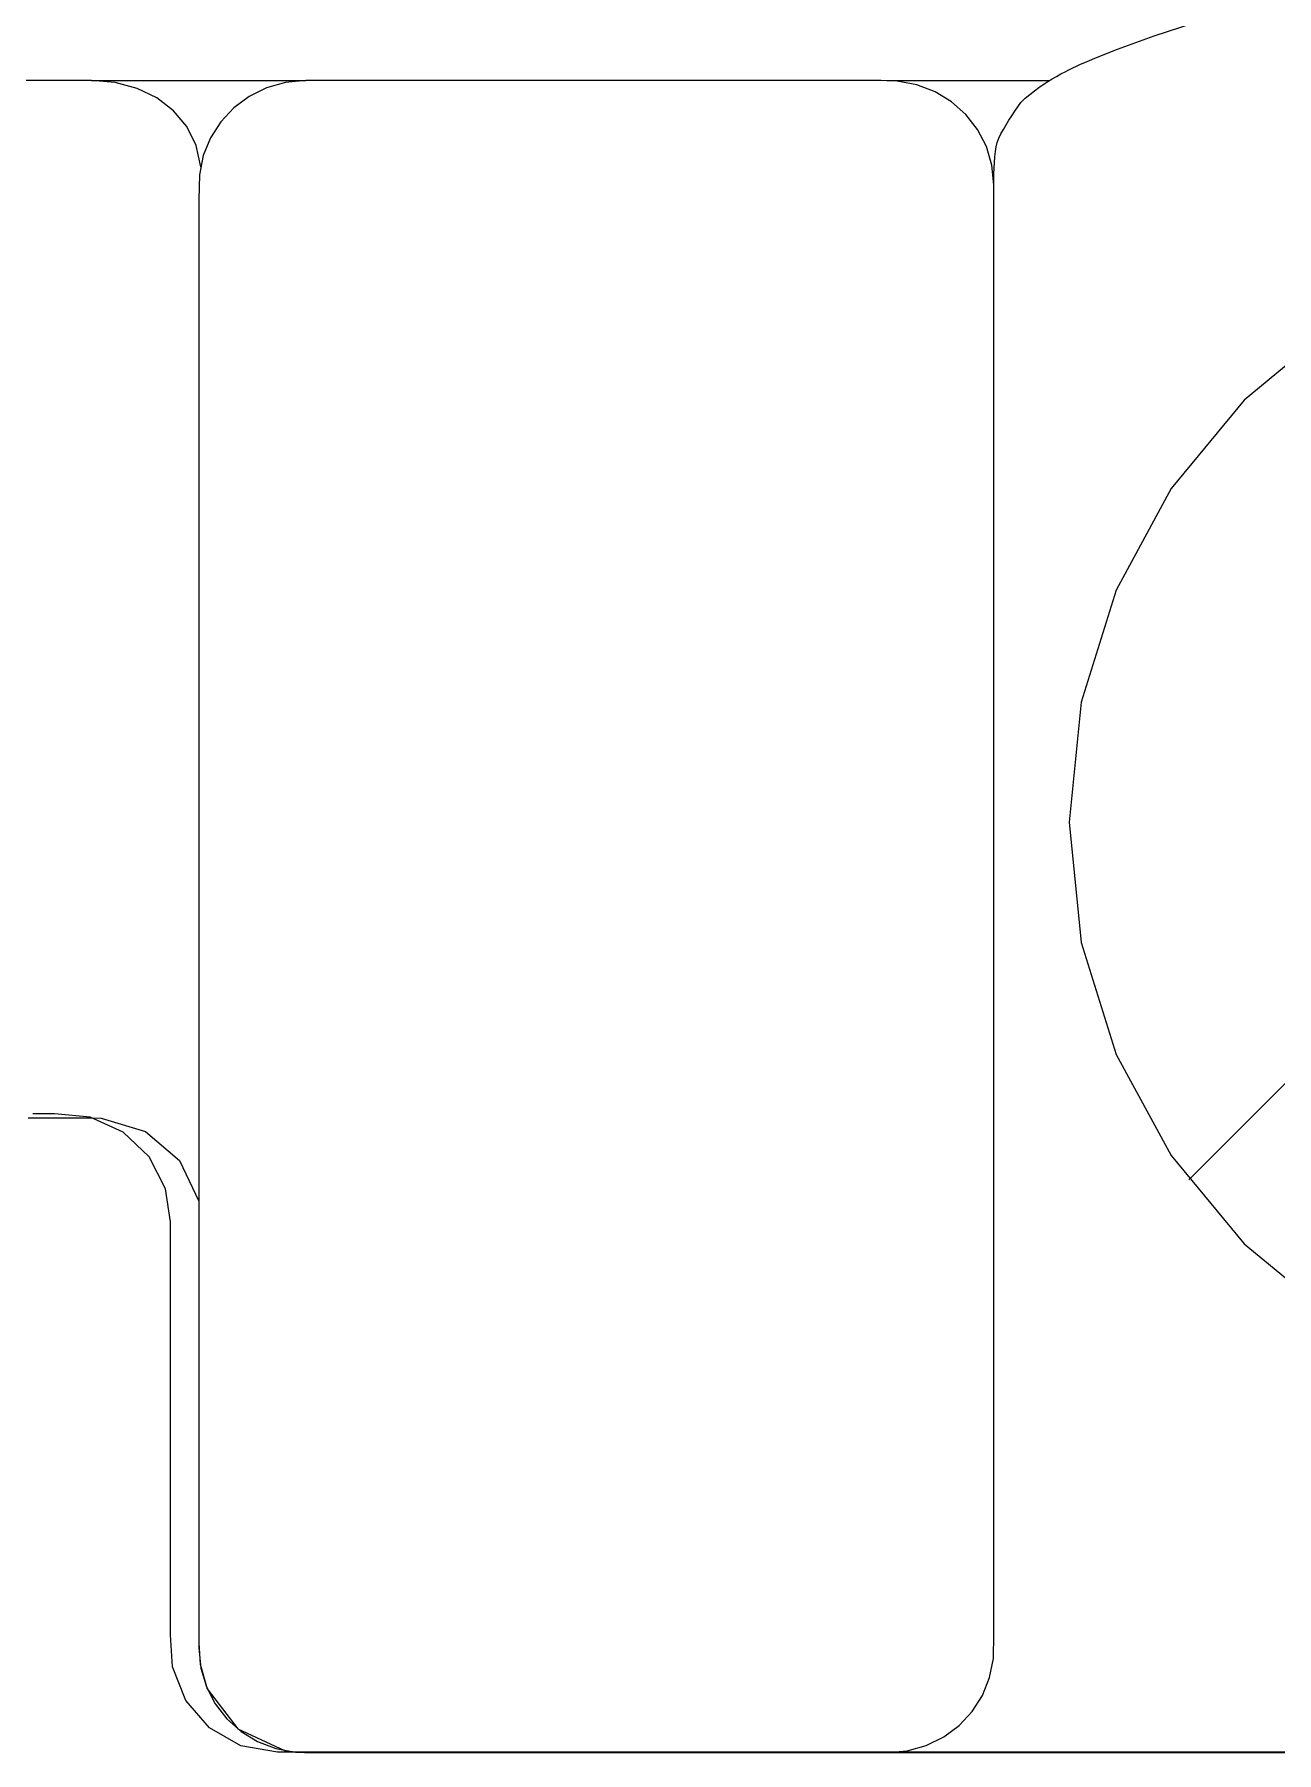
# Model space of a CAD drawing. Extents: x 1 to 47.7, y 0.2 to 35.
# Drawn here: x 26.7128 to 27.061, y 9.2211 to 9.7028 of the extents above; entities that cross this region are included whole.
import ezdxf

# ---------------------------------------------------------------- set-up
doc = ezdxf.new("R2010")
doc.units = 0
doc.header["$MEASUREMENT"] = 0
for name, color, linetype in [('7_1__EMPTY_IO_BOARD_POSITI', 7, 'CONTINUOUS'), ('7_2___8__INDEPENDENT_INPUT', 7, 'CONTINUOUS'), ('7_3___8__OPTOISO_INDEPENDE', 7, 'CONTINUOUS'), ('7_4___24__OPTOISO_INDEPEND', 7, 'CONTINUOUS'), ('7_5___8__INDEPENDENT_INPUT', 7, 'CONTINUOUS'), ('7_6____8__INDEPENDENT_INPU', 7, 'CONTINUOUS'), ('7_7____8__OPTOISO_INDEPEND', 7, 'CONTINUOUS'), ('7_8____8__OPTOISO_INDEPEND', 7, 'CONTINUOUS')]:
    doc.layers.add(name, color=color, linetype=linetype)

msp = doc.modelspace()

# ---------------------------------------------------------------- linework, layer by layer
at = {"layer": '7_1__EMPTY_IO_BOARD_POSITI'}
msp.add_lwpolyline([(27.08555, 9.2212), (27.03523, 9.2212), (26.98897, 9.2212), (26.94694, 9.2212), (26.90927, 9.2212), (26.87614, 9.2212), (26.84768, 9.2212), (26.82405, 9.2212), (26.80541, 9.2212), (26.7919, 9.2212), (26.78368, 9.2212), (26.78091, 9.2212), (26.77062, 9.22302), (26.76186, 9.22807), (26.75527, 9.23567), (26.75152, 9.24517), (26.75091, 9.25414), (26.75091, 9.26393), (26.75091, 9.2788), (26.75091, 9.31627), (26.75091, 9.33515), (26.75091, 9.35161), (26.75091, 9.36381), (26.75091, 9.36987), (26.74956, 9.37911), (26.74493, 9.38813), (26.73765, 9.39507), (26.72838, 9.39926), (26.71838, 9.40021), (26.71236, 9.40021)], dxfattribs=at)
at = {"layer": '7_2___8__INDEPENDENT_INPUT'}
for points in [[(26.98174, 9.6606), (26.98175, 9.6621), (26.98177, 9.66367), (26.98182, 9.66527), (26.9819, 9.66687), (26.98202, 9.66843), (26.98219, 9.66991), (26.98242, 9.67128), (26.98271, 9.67251), (26.98313, 9.67365), (26.98373, 9.67489), (26.98442, 9.67615), (26.98517, 9.67742), (26.98598, 9.67869), (26.98682, 9.67996), (26.98766, 9.68122), (26.98849, 9.68248), (26.98928, 9.68373), (26.99051, 9.68489), (26.99182, 9.68595), (26.9931, 9.68695), (26.99436, 9.68787), (26.9956, 9.68874), (26.99683, 9.68955), (26.99806, 9.69031), (26.99929, 9.69101), (27.00053, 9.69168), (27.0017, 9.69229), (27.00279, 9.69286), (27.00385, 9.69338), (27.00491, 9.69389), (27.00602, 9.6944), (27.00722, 9.69493), (27.00855, 9.69549), (27.01005, 9.69611), (27.01636, 9.69859), (27.02664, 9.7024), (27.03843, 9.70622)], [(26.75947, 9.66562), (26.7581, 9.67164), (26.75547, 9.67692), (26.75174, 9.68139), (26.74705, 9.68499), (26.74156, 9.68764), (26.73542, 9.68928), (26.72879, 9.68984), (26.72455, 9.68984), (26.71363, 9.68984), (26.69869, 9.68984), (26.68242, 9.68984), (26.66749, 9.68984), (26.65657, 9.68984), (26.65233, 9.68984)], [(26.72879, 9.68984), (26.74335, 9.68984)], [(26.74335, 9.68984), (26.7889, 9.68984)], [(26.95175, 9.68984), (26.9973, 9.68984)], [(27.07666, 9.6207), (27.05189, 9.60024), (27.03145, 9.57545), (27.01601, 9.54701), (27.00626, 9.51559), (27.00286, 9.48189), (27.00626, 9.4482), (27.01601, 9.41684), (27.03145, 9.38846), (27.05189, 9.36373), (27.07666, 9.34334)], [(27.03644, 9.38165), (27.27071, 9.61592)], [(26.71103, 9.39908), (26.72319, 9.39908), (26.72862, 9.39908), (26.7315, 9.39897), (26.74391, 9.39522), (26.75345, 9.38708), (26.7589, 9.37573), (26.7589, 9.37356), (26.7589, 9.3675), (26.7589, 9.3583), (26.7589, 9.34665), (26.7589, 9.29001), (26.7589, 9.27693), (26.7589, 9.26571), (26.7589, 9.25707), (26.7589, 9.25174), (26.75924, 9.24587), (26.76125, 9.23894), (26.76982, 9.22776), (26.78285, 9.22168), (26.78659, 9.22118), (26.78851, 9.22109), (26.79093, 9.22109), (26.7957, 9.22109), (26.80319, 9.22109), (26.81335, 9.22109), (26.82613, 9.22109), (26.84148, 9.22109), (26.85932, 9.22109), (26.87962, 9.22109), (26.90231, 9.22109), (26.92734, 9.22109), (26.95465, 9.22109), (26.98419, 9.22109), (27.0159, 9.22109), (27.04973, 9.22109), (27.08561, 9.22109)]]:
    msp.add_lwpolyline(points, dxfattribs=at)
msp.add_lwpolyline([(26.98174, 9.6606), (26.9812, 9.66616), (26.97965, 9.67137), (26.97718, 9.67612), (26.97389, 9.68033), (26.9699, 9.68389), (26.96529, 9.6867), (26.96017, 9.68867), (26.95464, 9.68971), (26.95013, 9.68984), (26.93833, 9.68984), (26.91778, 9.68984), (26.89166, 9.68984), (26.86315, 9.68984), (26.83544, 9.68984), (26.8117, 9.68984), (26.79513, 9.68984), (26.7889, 9.68984), (26.7832, 9.68931), (26.77786, 9.6878), (26.77298, 9.68539), (26.76867, 9.68219), (26.76501, 9.6783), (26.76212, 9.67381), (26.76009, 9.66881), (26.75903, 9.66342), (26.7589, 9.65651), (26.7589, 9.62678), (26.7589, 9.575), (26.7589, 9.5092), (26.7589, 9.43739), (26.7589, 9.36757), (26.7589, 9.30778), (26.7589, 9.26603), (26.7589, 9.25033), (26.75944, 9.24477), (26.76099, 9.23956), (26.76346, 9.23481), (26.76675, 9.2306), (26.77075, 9.22704), (26.77536, 9.22423), (26.78048, 9.22226), (26.78601, 9.22122), (26.79052, 9.22109), (26.80232, 9.22109), (26.82287, 9.22109), (26.849, 9.22109), (26.8775, 9.22109), (26.90521, 9.22109), (26.92895, 9.22109), (26.94552, 9.22109), (26.95175, 9.22109), (26.95745, 9.22162), (26.96279, 9.22313), (26.96767, 9.22554), (26.97198, 9.22874), (26.97563, 9.23263), (26.97852, 9.23712), (26.98054, 9.24212), (26.98161, 9.24751), (26.98174, 9.25442), (26.98174, 9.28415), (26.98174, 9.33593), (26.98174, 9.40173), (26.98174, 9.47354), (26.98174, 9.54335), (26.98174, 9.60315), (26.98174, 9.6449)], close=True, dxfattribs=at)
at = {"layer": '7_3___8__OPTOISO_INDEPENDE'}
for points in [[(26.98174, 9.6606), (26.98175, 9.6621), (26.98177, 9.66367), (26.98182, 9.66527), (26.9819, 9.66687), (26.98202, 9.66843), (26.98219, 9.66991), (26.98242, 9.67128), (26.98271, 9.67251), (26.98313, 9.67365), (26.98373, 9.67489), (26.98442, 9.67615), (26.98517, 9.67742), (26.98598, 9.67869), (26.98682, 9.67996), (26.98766, 9.68122), (26.98849, 9.68248), (26.98928, 9.68373), (26.99051, 9.68489), (26.99182, 9.68595), (26.9931, 9.68695), (26.99436, 9.68787), (26.9956, 9.68874), (26.99683, 9.68955), (26.99806, 9.69031), (26.99929, 9.69101), (27.00053, 9.69168), (27.0017, 9.69229), (27.00279, 9.69286), (27.00385, 9.69338), (27.00491, 9.69389), (27.00602, 9.6944), (27.00722, 9.69493), (27.00855, 9.69549), (27.01005, 9.69611), (27.01636, 9.69859), (27.02664, 9.7024), (27.03843, 9.70622)], [(26.75947, 9.66562), (26.7581, 9.67164), (26.75547, 9.67692), (26.75174, 9.68139), (26.74705, 9.68499), (26.74156, 9.68764), (26.73542, 9.68928), (26.72879, 9.68984), (26.72455, 9.68984), (26.71363, 9.68984), (26.69869, 9.68984), (26.68242, 9.68984), (26.66749, 9.68984), (26.65657, 9.68984), (26.65233, 9.68984)], [(26.72879, 9.68984), (26.74335, 9.68984)], [(26.74335, 9.68984), (26.7889, 9.68984)], [(26.95175, 9.68984), (26.9973, 9.68984)], [(27.07666, 9.6207), (27.05189, 9.60024), (27.03145, 9.57545), (27.01601, 9.54701), (27.00626, 9.51559), (27.00286, 9.48189), (27.00626, 9.4482), (27.01601, 9.41684), (27.03145, 9.38846), (27.05189, 9.36373), (27.07666, 9.34334)], [(27.03644, 9.38165), (27.27071, 9.61592)], [(26.71103, 9.39908), (26.72319, 9.39908), (26.72862, 9.39908), (26.7315, 9.39897), (26.74391, 9.39522), (26.75345, 9.38708), (26.7589, 9.37573), (26.7589, 9.37356), (26.7589, 9.3675), (26.7589, 9.3583), (26.7589, 9.34665), (26.7589, 9.29001), (26.7589, 9.27693), (26.7589, 9.26571), (26.7589, 9.25707), (26.7589, 9.25174), (26.75924, 9.24587), (26.76125, 9.23894), (26.76982, 9.22776), (26.78285, 9.22168), (26.78659, 9.22118), (26.78851, 9.22109), (26.79093, 9.22109), (26.7957, 9.22109), (26.80319, 9.22109), (26.81335, 9.22109), (26.82613, 9.22109), (26.84148, 9.22109), (26.85932, 9.22109), (26.87962, 9.22109), (26.90231, 9.22109), (26.92734, 9.22109), (26.95465, 9.22109), (26.98419, 9.22109), (27.0159, 9.22109), (27.04973, 9.22109), (27.08561, 9.22109)]]:
    msp.add_lwpolyline(points, dxfattribs=at)
msp.add_lwpolyline([(26.98174, 9.6606), (26.9812, 9.66616), (26.97965, 9.67137), (26.97718, 9.67612), (26.97389, 9.68033), (26.9699, 9.68389), (26.96529, 9.6867), (26.96017, 9.68867), (26.95464, 9.68971), (26.95013, 9.68984), (26.93833, 9.68984), (26.91778, 9.68984), (26.89166, 9.68984), (26.86315, 9.68984), (26.83544, 9.68984), (26.8117, 9.68984), (26.79513, 9.68984), (26.7889, 9.68984), (26.7832, 9.68931), (26.77786, 9.6878), (26.77298, 9.68539), (26.76867, 9.68219), (26.76501, 9.6783), (26.76212, 9.67381), (26.76009, 9.66881), (26.75903, 9.66342), (26.7589, 9.65651), (26.7589, 9.62678), (26.7589, 9.575), (26.7589, 9.5092), (26.7589, 9.43739), (26.7589, 9.36757), (26.7589, 9.30778), (26.7589, 9.26603), (26.7589, 9.25033), (26.75944, 9.24477), (26.76099, 9.23956), (26.76346, 9.23481), (26.76675, 9.2306), (26.77075, 9.22704), (26.77536, 9.22423), (26.78048, 9.22226), (26.78601, 9.22122), (26.79052, 9.22109), (26.80232, 9.22109), (26.82287, 9.22109), (26.849, 9.22109), (26.8775, 9.22109), (26.90521, 9.22109), (26.92895, 9.22109), (26.94552, 9.22109), (26.95175, 9.22109), (26.95745, 9.22162), (26.96279, 9.22313), (26.96767, 9.22554), (26.97198, 9.22874), (26.97563, 9.23263), (26.97852, 9.23712), (26.98054, 9.24212), (26.98161, 9.24751), (26.98174, 9.25442), (26.98174, 9.28415), (26.98174, 9.33593), (26.98174, 9.40173), (26.98174, 9.47354), (26.98174, 9.54335), (26.98174, 9.60315), (26.98174, 9.6449)], close=True, dxfattribs=at)
at = {"layer": '7_4___24__OPTOISO_INDEPEND'}
for points in [[(26.98174, 9.6606), (26.98175, 9.6621), (26.98177, 9.66367), (26.98182, 9.66527), (26.9819, 9.66687), (26.98202, 9.66843), (26.98219, 9.66991), (26.98242, 9.67128), (26.98271, 9.67251), (26.98313, 9.67365), (26.98373, 9.67489), (26.98442, 9.67615), (26.98517, 9.67742), (26.98598, 9.67869), (26.98682, 9.67996), (26.98766, 9.68122), (26.98849, 9.68248), (26.98928, 9.68373), (26.99051, 9.68489), (26.99182, 9.68595), (26.9931, 9.68695), (26.99436, 9.68787), (26.9956, 9.68874), (26.99683, 9.68955), (26.99806, 9.69031), (26.99929, 9.69101), (27.00053, 9.69168), (27.0017, 9.69229), (27.00279, 9.69286), (27.00385, 9.69338), (27.00491, 9.69389), (27.00602, 9.6944), (27.00722, 9.69493), (27.00855, 9.69549), (27.01005, 9.69611), (27.01636, 9.69859), (27.02664, 9.7024), (27.03843, 9.70622)], [(26.75947, 9.66562), (26.7581, 9.67164), (26.75547, 9.67692), (26.75174, 9.68139), (26.74705, 9.68499), (26.74156, 9.68764), (26.73542, 9.68928), (26.72879, 9.68984), (26.72455, 9.68984), (26.71363, 9.68984), (26.69869, 9.68984), (26.68242, 9.68984), (26.66749, 9.68984), (26.65657, 9.68984), (26.65233, 9.68984)], [(26.72879, 9.68984), (26.74335, 9.68984)], [(26.74335, 9.68984), (26.7889, 9.68984)], [(26.95175, 9.68984), (26.9973, 9.68984)], [(27.07666, 9.6207), (27.05189, 9.60024), (27.03145, 9.57545), (27.01601, 9.54701), (27.00626, 9.51559), (27.00286, 9.48189), (27.00626, 9.4482), (27.01601, 9.41684), (27.03145, 9.38846), (27.05189, 9.36373), (27.07666, 9.34334)], [(27.03644, 9.38165), (27.27071, 9.61592)], [(26.71103, 9.39908), (26.72319, 9.39908), (26.72862, 9.39908), (26.7315, 9.39897), (26.74391, 9.39522), (26.75345, 9.38708), (26.7589, 9.37573), (26.7589, 9.37356), (26.7589, 9.3675), (26.7589, 9.3583), (26.7589, 9.34665), (26.7589, 9.29001), (26.7589, 9.27693), (26.7589, 9.26571), (26.7589, 9.25707), (26.7589, 9.25174), (26.75924, 9.24587), (26.76125, 9.23894), (26.76982, 9.22776), (26.78285, 9.22168), (26.78659, 9.22118), (26.78851, 9.22109), (26.79093, 9.22109), (26.7957, 9.22109), (26.80319, 9.22109), (26.81335, 9.22109), (26.82613, 9.22109), (26.84148, 9.22109), (26.85932, 9.22109), (26.87962, 9.22109), (26.90231, 9.22109), (26.92734, 9.22109), (26.95465, 9.22109), (26.98419, 9.22109), (27.0159, 9.22109), (27.04973, 9.22109), (27.08561, 9.22109)]]:
    msp.add_lwpolyline(points, dxfattribs=at)
msp.add_lwpolyline([(26.98174, 9.6606), (26.9812, 9.66616), (26.97965, 9.67137), (26.97718, 9.67612), (26.97389, 9.68033), (26.9699, 9.68389), (26.96529, 9.6867), (26.96017, 9.68867), (26.95464, 9.68971), (26.95013, 9.68984), (26.93833, 9.68984), (26.91778, 9.68984), (26.89166, 9.68984), (26.86315, 9.68984), (26.83544, 9.68984), (26.8117, 9.68984), (26.79513, 9.68984), (26.7889, 9.68984), (26.7832, 9.68931), (26.77786, 9.6878), (26.77298, 9.68539), (26.76867, 9.68219), (26.76501, 9.6783), (26.76212, 9.67381), (26.76009, 9.66881), (26.75903, 9.66342), (26.7589, 9.65651), (26.7589, 9.62678), (26.7589, 9.575), (26.7589, 9.5092), (26.7589, 9.43739), (26.7589, 9.36757), (26.7589, 9.30778), (26.7589, 9.26603), (26.7589, 9.25033), (26.75944, 9.24477), (26.76099, 9.23956), (26.76346, 9.23481), (26.76675, 9.2306), (26.77075, 9.22704), (26.77536, 9.22423), (26.78048, 9.22226), (26.78601, 9.22122), (26.79052, 9.22109), (26.80232, 9.22109), (26.82287, 9.22109), (26.849, 9.22109), (26.8775, 9.22109), (26.90521, 9.22109), (26.92895, 9.22109), (26.94552, 9.22109), (26.95175, 9.22109), (26.95745, 9.22162), (26.96279, 9.22313), (26.96767, 9.22554), (26.97198, 9.22874), (26.97563, 9.23263), (26.97852, 9.23712), (26.98054, 9.24212), (26.98161, 9.24751), (26.98174, 9.25442), (26.98174, 9.28415), (26.98174, 9.33593), (26.98174, 9.40173), (26.98174, 9.47354), (26.98174, 9.54335), (26.98174, 9.60315), (26.98174, 9.6449)], close=True, dxfattribs=at)
at = {"layer": '7_5___8__INDEPENDENT_INPUT'}
for points in [[(26.98174, 9.6606), (26.98175, 9.6621), (26.98177, 9.66367), (26.98182, 9.66527), (26.9819, 9.66687), (26.98202, 9.66843), (26.98219, 9.66991), (26.98242, 9.67128), (26.98271, 9.67251), (26.98313, 9.67365), (26.98373, 9.67489), (26.98442, 9.67615), (26.98517, 9.67742), (26.98598, 9.67869), (26.98682, 9.67996), (26.98766, 9.68122), (26.98849, 9.68248), (26.98928, 9.68373), (26.99051, 9.68489), (26.99182, 9.68595), (26.9931, 9.68695), (26.99436, 9.68787), (26.9956, 9.68874), (26.99683, 9.68955), (26.99806, 9.69031), (26.99929, 9.69101), (27.00053, 9.69168), (27.0017, 9.69229), (27.00279, 9.69286), (27.00385, 9.69338), (27.00491, 9.69389), (27.00602, 9.6944), (27.00722, 9.69493), (27.00855, 9.69549), (27.01005, 9.69611), (27.01636, 9.69859), (27.02664, 9.7024), (27.03843, 9.70622)], [(26.75947, 9.66562), (26.7581, 9.67164), (26.75547, 9.67692), (26.75174, 9.68139), (26.74705, 9.68499), (26.74156, 9.68764), (26.73542, 9.68928), (26.72879, 9.68984), (26.72455, 9.68984), (26.71363, 9.68984), (26.69869, 9.68984), (26.68242, 9.68984), (26.66749, 9.68984), (26.65657, 9.68984), (26.65233, 9.68984)], [(26.72879, 9.68984), (26.74335, 9.68984)], [(26.74335, 9.68984), (26.7889, 9.68984)], [(26.95175, 9.68984), (26.9973, 9.68984)], [(27.07666, 9.6207), (27.05189, 9.60024), (27.03145, 9.57545), (27.01601, 9.54701), (27.00626, 9.51559), (27.00286, 9.48189), (27.00626, 9.4482), (27.01601, 9.41684), (27.03145, 9.38846), (27.05189, 9.36373), (27.07666, 9.34334)], [(27.03644, 9.38165), (27.27071, 9.61592)], [(26.71103, 9.39908), (26.72319, 9.39908), (26.72862, 9.39908), (26.7315, 9.39897), (26.74391, 9.39522), (26.75345, 9.38708), (26.7589, 9.37573), (26.7589, 9.37356), (26.7589, 9.3675), (26.7589, 9.3583), (26.7589, 9.34665), (26.7589, 9.29001), (26.7589, 9.27693), (26.7589, 9.26571), (26.7589, 9.25707), (26.7589, 9.25174), (26.75924, 9.24587), (26.76125, 9.23894), (26.76982, 9.22776), (26.78285, 9.22168), (26.78659, 9.22118), (26.78851, 9.22109), (26.79093, 9.22109), (26.7957, 9.22109), (26.80319, 9.22109), (26.81335, 9.22109), (26.82613, 9.22109), (26.84148, 9.22109), (26.85932, 9.22109), (26.87962, 9.22109), (26.90231, 9.22109), (26.92734, 9.22109), (26.95465, 9.22109), (26.98419, 9.22109), (27.0159, 9.22109), (27.04973, 9.22109), (27.08561, 9.22109)]]:
    msp.add_lwpolyline(points, dxfattribs=at)
msp.add_lwpolyline([(26.98174, 9.6606), (26.9812, 9.66616), (26.97965, 9.67137), (26.97718, 9.67612), (26.97389, 9.68033), (26.9699, 9.68389), (26.96529, 9.6867), (26.96017, 9.68867), (26.95464, 9.68971), (26.95013, 9.68984), (26.93833, 9.68984), (26.91778, 9.68984), (26.89166, 9.68984), (26.86315, 9.68984), (26.83544, 9.68984), (26.8117, 9.68984), (26.79513, 9.68984), (26.7889, 9.68984), (26.7832, 9.68931), (26.77786, 9.6878), (26.77298, 9.68539), (26.76867, 9.68219), (26.76501, 9.6783), (26.76212, 9.67381), (26.76009, 9.66881), (26.75903, 9.66342), (26.7589, 9.65651), (26.7589, 9.62678), (26.7589, 9.575), (26.7589, 9.5092), (26.7589, 9.43739), (26.7589, 9.36757), (26.7589, 9.30778), (26.7589, 9.26603), (26.7589, 9.25033), (26.75944, 9.24477), (26.76099, 9.23956), (26.76346, 9.23481), (26.76675, 9.2306), (26.77075, 9.22704), (26.77536, 9.22423), (26.78048, 9.22226), (26.78601, 9.22122), (26.79052, 9.22109), (26.80232, 9.22109), (26.82287, 9.22109), (26.849, 9.22109), (26.8775, 9.22109), (26.90521, 9.22109), (26.92895, 9.22109), (26.94552, 9.22109), (26.95175, 9.22109), (26.95745, 9.22162), (26.96279, 9.22313), (26.96767, 9.22554), (26.97198, 9.22874), (26.97563, 9.23263), (26.97852, 9.23712), (26.98054, 9.24212), (26.98161, 9.24751), (26.98174, 9.25442), (26.98174, 9.28415), (26.98174, 9.33593), (26.98174, 9.40173), (26.98174, 9.47354), (26.98174, 9.54335), (26.98174, 9.60315), (26.98174, 9.6449)], close=True, dxfattribs=at)
at = {"layer": '7_6____8__INDEPENDENT_INPU'}
for points in [[(26.98174, 9.6606), (26.98175, 9.6621), (26.98177, 9.66367), (26.98182, 9.66527), (26.9819, 9.66687), (26.98202, 9.66843), (26.98219, 9.66991), (26.98242, 9.67128), (26.98271, 9.67251), (26.98313, 9.67365), (26.98373, 9.67489), (26.98442, 9.67615), (26.98517, 9.67742), (26.98598, 9.67869), (26.98682, 9.67996), (26.98766, 9.68122), (26.98849, 9.68248), (26.98928, 9.68373), (26.99051, 9.68489), (26.99182, 9.68595), (26.9931, 9.68695), (26.99436, 9.68787), (26.9956, 9.68874), (26.99683, 9.68955), (26.99806, 9.69031), (26.99929, 9.69101), (27.00053, 9.69168), (27.0017, 9.69229), (27.00279, 9.69286), (27.00385, 9.69338), (27.00491, 9.69389), (27.00602, 9.6944), (27.00722, 9.69493), (27.00855, 9.69549), (27.01005, 9.69611), (27.01636, 9.69859), (27.02664, 9.7024), (27.03843, 9.70622)], [(26.75947, 9.66562), (26.7581, 9.67164), (26.75547, 9.67692), (26.75174, 9.68139), (26.74705, 9.68499), (26.74156, 9.68764), (26.73542, 9.68928), (26.72879, 9.68984), (26.72455, 9.68984), (26.71363, 9.68984), (26.69869, 9.68984), (26.68242, 9.68984), (26.66749, 9.68984), (26.65657, 9.68984), (26.65233, 9.68984)], [(26.72879, 9.68984), (26.74335, 9.68984)], [(26.74335, 9.68984), (26.7889, 9.68984)], [(26.95175, 9.68984), (26.9973, 9.68984)], [(27.07666, 9.6207), (27.05189, 9.60024), (27.03145, 9.57545), (27.01601, 9.54701), (27.00626, 9.51559), (27.00286, 9.48189), (27.00626, 9.4482), (27.01601, 9.41684), (27.03145, 9.38846), (27.05189, 9.36373), (27.07666, 9.34334)], [(27.03644, 9.38165), (27.27071, 9.61592)], [(26.71103, 9.39908), (26.72319, 9.39908), (26.72862, 9.39908), (26.7315, 9.39897), (26.74391, 9.39522), (26.75345, 9.38708), (26.7589, 9.37573), (26.7589, 9.37356), (26.7589, 9.3675), (26.7589, 9.3583), (26.7589, 9.34665), (26.7589, 9.29001), (26.7589, 9.27693), (26.7589, 9.26571), (26.7589, 9.25707), (26.7589, 9.25174), (26.75924, 9.24587), (26.76125, 9.23894), (26.76982, 9.22776), (26.78285, 9.22168), (26.78659, 9.22118), (26.78851, 9.22109), (26.79093, 9.22109), (26.7957, 9.22109), (26.80319, 9.22109), (26.81335, 9.22109), (26.82613, 9.22109), (26.84148, 9.22109), (26.85932, 9.22109), (26.87962, 9.22109), (26.90231, 9.22109), (26.92734, 9.22109), (26.95465, 9.22109), (26.98419, 9.22109), (27.0159, 9.22109), (27.04973, 9.22109), (27.08561, 9.22109)]]:
    msp.add_lwpolyline(points, dxfattribs=at)
msp.add_lwpolyline([(26.98174, 9.6606), (26.9812, 9.66616), (26.97965, 9.67137), (26.97718, 9.67612), (26.97389, 9.68033), (26.9699, 9.68389), (26.96529, 9.6867), (26.96017, 9.68867), (26.95464, 9.68971), (26.95013, 9.68984), (26.93833, 9.68984), (26.91778, 9.68984), (26.89166, 9.68984), (26.86315, 9.68984), (26.83544, 9.68984), (26.8117, 9.68984), (26.79513, 9.68984), (26.7889, 9.68984), (26.7832, 9.68931), (26.77786, 9.6878), (26.77298, 9.68539), (26.76867, 9.68219), (26.76501, 9.6783), (26.76212, 9.67381), (26.76009, 9.66881), (26.75903, 9.66342), (26.7589, 9.65651), (26.7589, 9.62678), (26.7589, 9.575), (26.7589, 9.5092), (26.7589, 9.43739), (26.7589, 9.36757), (26.7589, 9.30778), (26.7589, 9.26603), (26.7589, 9.25033), (26.75944, 9.24477), (26.76099, 9.23956), (26.76346, 9.23481), (26.76675, 9.2306), (26.77075, 9.22704), (26.77536, 9.22423), (26.78048, 9.22226), (26.78601, 9.22122), (26.79052, 9.22109), (26.80232, 9.22109), (26.82287, 9.22109), (26.849, 9.22109), (26.8775, 9.22109), (26.90521, 9.22109), (26.92895, 9.22109), (26.94552, 9.22109), (26.95175, 9.22109), (26.95745, 9.22162), (26.96279, 9.22313), (26.96767, 9.22554), (26.97198, 9.22874), (26.97563, 9.23263), (26.97852, 9.23712), (26.98054, 9.24212), (26.98161, 9.24751), (26.98174, 9.25442), (26.98174, 9.28415), (26.98174, 9.33593), (26.98174, 9.40173), (26.98174, 9.47354), (26.98174, 9.54335), (26.98174, 9.60315), (26.98174, 9.6449)], close=True, dxfattribs=at)
at = {"layer": '7_7____8__OPTOISO_INDEPEND'}
for points in [[(26.98174, 9.6606), (26.98175, 9.6621), (26.98177, 9.66367), (26.98182, 9.66527), (26.9819, 9.66687), (26.98202, 9.66843), (26.98219, 9.66991), (26.98242, 9.67128), (26.98271, 9.67251), (26.98313, 9.67365), (26.98373, 9.67489), (26.98442, 9.67615), (26.98517, 9.67742), (26.98598, 9.67869), (26.98682, 9.67996), (26.98766, 9.68122), (26.98849, 9.68248), (26.98928, 9.68373), (26.99051, 9.68489), (26.99182, 9.68595), (26.9931, 9.68695), (26.99436, 9.68787), (26.9956, 9.68874), (26.99683, 9.68955), (26.99806, 9.69031), (26.99929, 9.69101), (27.00053, 9.69168), (27.0017, 9.69229), (27.00279, 9.69286), (27.00385, 9.69338), (27.00491, 9.69389), (27.00602, 9.6944), (27.00722, 9.69493), (27.00855, 9.69549), (27.01005, 9.69611), (27.01636, 9.69859), (27.02664, 9.7024), (27.03843, 9.70622)], [(26.75947, 9.66562), (26.7581, 9.67164), (26.75547, 9.67692), (26.75174, 9.68139), (26.74705, 9.68499), (26.74156, 9.68764), (26.73542, 9.68928), (26.72879, 9.68984), (26.72455, 9.68984), (26.71363, 9.68984), (26.69869, 9.68984), (26.68242, 9.68984), (26.66749, 9.68984), (26.65657, 9.68984), (26.65233, 9.68984)], [(26.72879, 9.68984), (26.74335, 9.68984)], [(26.74335, 9.68984), (26.7889, 9.68984)], [(26.95175, 9.68984), (26.9973, 9.68984)], [(27.07666, 9.6207), (27.05189, 9.60024), (27.03145, 9.57545), (27.01601, 9.54701), (27.00626, 9.51559), (27.00286, 9.48189), (27.00626, 9.4482), (27.01601, 9.41684), (27.03145, 9.38846), (27.05189, 9.36373), (27.07666, 9.34334)], [(27.03644, 9.38165), (27.27071, 9.61592)], [(26.71103, 9.39908), (26.72319, 9.39908), (26.72862, 9.39908), (26.7315, 9.39897), (26.74391, 9.39522), (26.75345, 9.38708), (26.7589, 9.37573), (26.7589, 9.37356), (26.7589, 9.3675), (26.7589, 9.3583), (26.7589, 9.34665), (26.7589, 9.29001), (26.7589, 9.27693), (26.7589, 9.26571), (26.7589, 9.25707), (26.7589, 9.25174), (26.75924, 9.24587), (26.76125, 9.23894), (26.76982, 9.22776), (26.78285, 9.22168), (26.78659, 9.22118), (26.78851, 9.22109), (26.79093, 9.22109), (26.7957, 9.22109), (26.80319, 9.22109), (26.81335, 9.22109), (26.82613, 9.22109), (26.84148, 9.22109), (26.85932, 9.22109), (26.87962, 9.22109), (26.90231, 9.22109), (26.92734, 9.22109), (26.95465, 9.22109), (26.98419, 9.22109), (27.0159, 9.22109), (27.04973, 9.22109), (27.08561, 9.22109)]]:
    msp.add_lwpolyline(points, dxfattribs=at)
msp.add_lwpolyline([(26.98174, 9.6606), (26.9812, 9.66616), (26.97965, 9.67137), (26.97718, 9.67612), (26.97389, 9.68033), (26.9699, 9.68389), (26.96529, 9.6867), (26.96017, 9.68867), (26.95464, 9.68971), (26.95013, 9.68984), (26.93833, 9.68984), (26.91778, 9.68984), (26.89166, 9.68984), (26.86315, 9.68984), (26.83544, 9.68984), (26.8117, 9.68984), (26.79513, 9.68984), (26.7889, 9.68984), (26.7832, 9.68931), (26.77786, 9.6878), (26.77298, 9.68539), (26.76867, 9.68219), (26.76501, 9.6783), (26.76212, 9.67381), (26.76009, 9.66881), (26.75903, 9.66342), (26.7589, 9.65651), (26.7589, 9.62678), (26.7589, 9.575), (26.7589, 9.5092), (26.7589, 9.43739), (26.7589, 9.36757), (26.7589, 9.30778), (26.7589, 9.26603), (26.7589, 9.25033), (26.75944, 9.24477), (26.76099, 9.23956), (26.76346, 9.23481), (26.76675, 9.2306), (26.77075, 9.22704), (26.77536, 9.22423), (26.78048, 9.22226), (26.78601, 9.22122), (26.79052, 9.22109), (26.80232, 9.22109), (26.82287, 9.22109), (26.849, 9.22109), (26.8775, 9.22109), (26.90521, 9.22109), (26.92895, 9.22109), (26.94552, 9.22109), (26.95175, 9.22109), (26.95745, 9.22162), (26.96279, 9.22313), (26.96767, 9.22554), (26.97198, 9.22874), (26.97563, 9.23263), (26.97852, 9.23712), (26.98054, 9.24212), (26.98161, 9.24751), (26.98174, 9.25442), (26.98174, 9.28415), (26.98174, 9.33593), (26.98174, 9.40173), (26.98174, 9.47354), (26.98174, 9.54335), (26.98174, 9.60315), (26.98174, 9.6449)], close=True, dxfattribs=at)
at = {"layer": '7_8____8__OPTOISO_INDEPEND'}
for points in [[(26.98174, 9.6606), (26.98175, 9.6621), (26.98177, 9.66367), (26.98182, 9.66527), (26.9819, 9.66687), (26.98202, 9.66843), (26.98219, 9.66991), (26.98242, 9.67128), (26.98271, 9.67251), (26.98313, 9.67365), (26.98373, 9.67489), (26.98442, 9.67615), (26.98517, 9.67742), (26.98598, 9.67869), (26.98682, 9.67996), (26.98766, 9.68122), (26.98849, 9.68248), (26.98928, 9.68373), (26.99051, 9.68489), (26.99182, 9.68595), (26.9931, 9.68695), (26.99436, 9.68787), (26.9956, 9.68874), (26.99683, 9.68955), (26.99806, 9.69031), (26.99929, 9.69101), (27.00053, 9.69168), (27.0017, 9.69229), (27.00279, 9.69286), (27.00385, 9.69338), (27.00491, 9.69389), (27.00602, 9.6944), (27.00722, 9.69493), (27.00855, 9.69549), (27.01005, 9.69611), (27.01636, 9.69859), (27.02664, 9.7024), (27.03843, 9.70622)], [(26.75947, 9.66562), (26.7581, 9.67164), (26.75547, 9.67692), (26.75174, 9.68139), (26.74705, 9.68499), (26.74156, 9.68764), (26.73542, 9.68928), (26.72879, 9.68984), (26.72455, 9.68984), (26.71363, 9.68984), (26.69869, 9.68984), (26.68242, 9.68984), (26.66749, 9.68984), (26.65657, 9.68984), (26.65233, 9.68984)], [(26.72879, 9.68984), (26.74335, 9.68984)], [(26.74335, 9.68984), (26.7889, 9.68984)], [(26.95175, 9.68984), (26.9973, 9.68984)], [(27.07666, 9.6207), (27.05189, 9.60024), (27.03145, 9.57545), (27.01601, 9.54701), (27.00626, 9.51559), (27.00286, 9.48189), (27.00626, 9.4482), (27.01601, 9.41684), (27.03145, 9.38846), (27.05189, 9.36373), (27.07666, 9.34334)], [(27.03644, 9.38165), (27.27071, 9.61592)], [(26.71103, 9.39908), (26.72319, 9.39908), (26.72862, 9.39908), (26.7315, 9.39897), (26.74391, 9.39522), (26.75345, 9.38708), (26.7589, 9.37573), (26.7589, 9.37356), (26.7589, 9.3675), (26.7589, 9.3583), (26.7589, 9.34665), (26.7589, 9.29001), (26.7589, 9.27693), (26.7589, 9.26571), (26.7589, 9.25707), (26.7589, 9.25174), (26.75924, 9.24587), (26.76125, 9.23894), (26.76982, 9.22776), (26.78285, 9.22168), (26.78659, 9.22118), (26.78851, 9.22109), (26.79093, 9.22109), (26.7957, 9.22109), (26.80319, 9.22109), (26.81335, 9.22109), (26.82613, 9.22109), (26.84148, 9.22109), (26.85932, 9.22109), (26.87962, 9.22109), (26.90231, 9.22109), (26.92734, 9.22109), (26.95465, 9.22109), (26.98419, 9.22109), (27.0159, 9.22109), (27.04973, 9.22109), (27.08561, 9.22109)]]:
    msp.add_lwpolyline(points, dxfattribs=at)
msp.add_lwpolyline([(26.98174, 9.6606), (26.9812, 9.66616), (26.97965, 9.67137), (26.97718, 9.67612), (26.97389, 9.68033), (26.9699, 9.68389), (26.96529, 9.6867), (26.96017, 9.68867), (26.95464, 9.68971), (26.95013, 9.68984), (26.93833, 9.68984), (26.91778, 9.68984), (26.89166, 9.68984), (26.86315, 9.68984), (26.83544, 9.68984), (26.8117, 9.68984), (26.79513, 9.68984), (26.7889, 9.68984), (26.7832, 9.68931), (26.77786, 9.6878), (26.77298, 9.68539), (26.76867, 9.68219), (26.76501, 9.6783), (26.76212, 9.67381), (26.76009, 9.66881), (26.75903, 9.66342), (26.7589, 9.65651), (26.7589, 9.62678), (26.7589, 9.575), (26.7589, 9.5092), (26.7589, 9.43739), (26.7589, 9.36757), (26.7589, 9.30778), (26.7589, 9.26603), (26.7589, 9.25033), (26.75944, 9.24477), (26.76099, 9.23956), (26.76346, 9.23481), (26.76675, 9.2306), (26.77075, 9.22704), (26.77536, 9.22423), (26.78048, 9.22226), (26.78601, 9.22122), (26.79052, 9.22109), (26.80232, 9.22109), (26.82287, 9.22109), (26.849, 9.22109), (26.8775, 9.22109), (26.90521, 9.22109), (26.92895, 9.22109), (26.94552, 9.22109), (26.95175, 9.22109), (26.95745, 9.22162), (26.96279, 9.22313), (26.96767, 9.22554), (26.97198, 9.22874), (26.97563, 9.23263), (26.97852, 9.23712), (26.98054, 9.24212), (26.98161, 9.24751), (26.98174, 9.25442), (26.98174, 9.28415), (26.98174, 9.33593), (26.98174, 9.40173), (26.98174, 9.47354), (26.98174, 9.54335), (26.98174, 9.60315), (26.98174, 9.6449)], close=True, dxfattribs=at)

doc.saveas('drawing.dxf')
